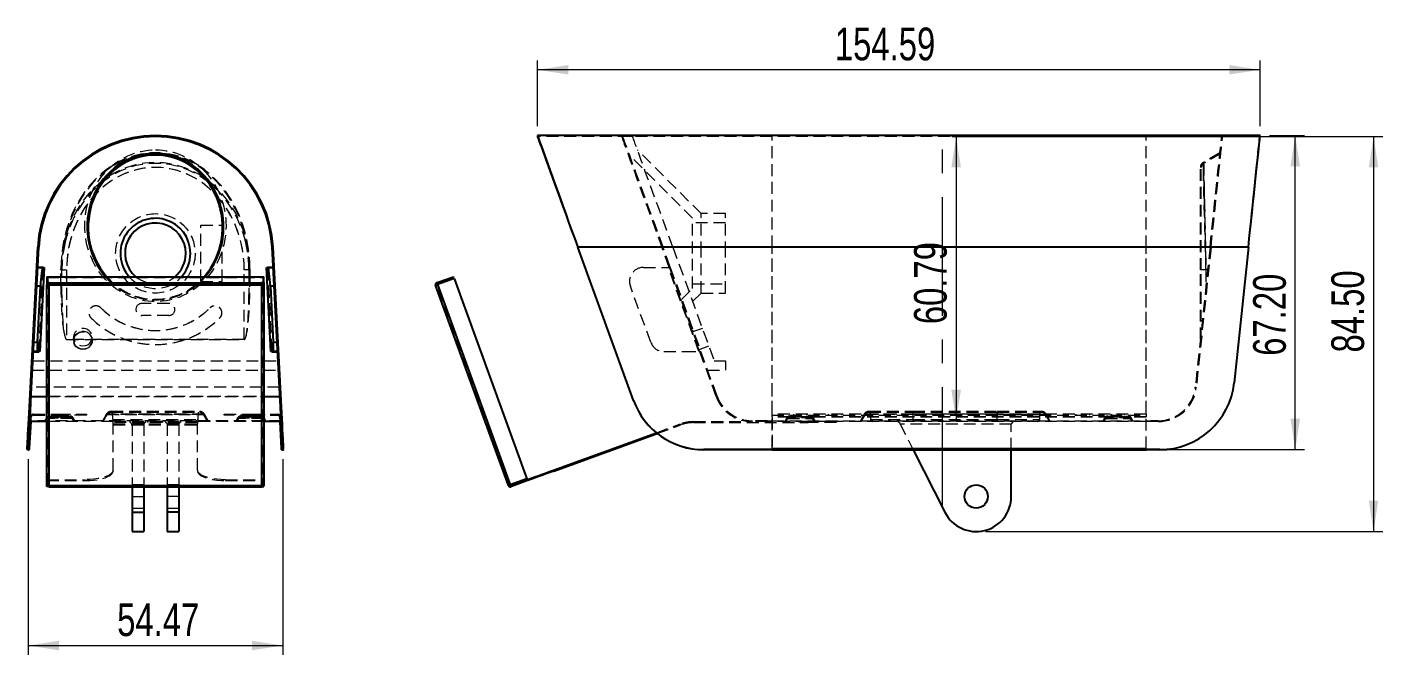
# Model space of a CAD drawing. Header units: millimetres. Extents: x 166 to 456, y 71 to 374.
# Drawn here: x 166.1 to 456.2, y 71.2 to 205.5 of the extents above; entities that cross this region are included whole.
import ezdxf

# ---------------------------------------------------------------- set-up
doc = ezdxf.new("R2010")
doc.units = ezdxf.units.MM
doc.header["$LTSCALE"] = 2
doc.linetypes.add('CENTERX2', pattern=[20.32, 12.7, -2.54, 2.54, -2.54])
doc.linetypes.add('HIDDEN', pattern=[1.905, 1.27, -0.635])
doc.styles.add('SLDTEXTSTYLE0', font='TXT', dxfattribs={"width": 0.75})
doc.dimstyles.new('SLDDIMSTYLE0', dxfattribs={"dimtxt": 7, "dimasz": 6.604, "dimexe": 0, "dimexo": 0.0625, "dimgap": 1.75, "dimtad": 1, "dimrnd": 1e-09, "dimzin": 12, "dimdsep": 46, "dimtxsty": 'SLDTEXTSTYLE0', "dimsah": 1, "dimcen": 0.09, "dimadec": 0, "dimazin": 3, "dimtfac": 1, "dimtofl": 0, "dimtmove": 0, "dimatfit": 3, "dimfxl": 1, "dimfrac": 2, "dimtolj": 1, "dimtzin": 12, "dimarcsym": 0})
doc.dimstyles.new('SLDDIMSTYLE1', dxfattribs={"dimtxt": 7, "dimasz": 6.604, "dimexe": 0, "dimexo": 0.0625, "dimgap": 1.75, "dimtad": 1, "dimrnd": 1e-09, "dimzin": 4, "dimdsep": 46, "dimtxsty": 'SLDTEXTSTYLE0', "dimsah": 1, "dimcen": 0.09, "dimadec": 0, "dimazin": 1, "dimtfac": 1, "dimtofl": 0, "dimtmove": 0, "dimatfit": 3, "dimfxl": 1, "dimfrac": 2, "dimtolj": 1, "dimtzin": 12, "dimarcsym": 0})

# ---------------------------------------------------------------- blocks, each defined once
blk = doc.blocks.new('_D')
at = {"color": 7, "linetype": 'Continuous', "lineweight": 18}
for p, q in [((166.34, 113.11), (166.34, 71.23)), ((220.81, 113.11), (220.81, 71.23)), ((166.34, 73.23), (220.81, 73.23))]:
    blk.add_line(p, q, dxfattribs=at)
for points in [[(166.34, 73.23), (172.94, 72.21), (172.94, 74.24)], [(220.81, 73.23), (214.21, 74.24), (214.21, 72.21)]]:
    blk.add_solid(points, dxfattribs=at)
at = {"color": 7, "linetype": 'Continuous', "lineweight": 18, "insert": (185.39, 82.25), "char_height": 7, "attachment_point": 1, "style": 'SLDTEXTSTYLE0'}
blk.add_mtext('54.47', dxfattribs=at)
blk = doc.blocks.new('_D_1')
at = {"color": 7, "linetype": 'Continuous', "lineweight": 18}
for p, q in [((363.95, 182.11), (456.19, 182.11)), ((454.19, 182.11), (454.19, 97.61)), ((371.18, 97.61), (456.19, 97.61))]:
    blk.add_line(p, q, dxfattribs=at)
for points in [[(454.19, 182.11), (453.17, 175.51), (455.2, 175.51)], [(454.19, 97.61), (455.2, 104.22), (453.17, 104.22)]]:
    blk.add_solid(points, dxfattribs=at)
at = {"color": 7, "linetype": 'Continuous', "lineweight": 18, "insert": (445.16, 135.91), "char_height": 7, "attachment_point": 1, "rotation": 90, "style": 'SLDTEXTSTYLE0'}
blk.add_mtext('84.50', dxfattribs=at)
blk = doc.blocks.new('_D_2')
at = {"color": 7, "linetype": 'Continuous', "lineweight": 18}
for p, q in [((275.31, 184.32), (275.31, 198.38)), ((429.9, 184.32), (429.9, 198.38)), ((429.9, 196.38), (275.31, 196.38))]:
    blk.add_line(p, q, dxfattribs=at)
for points in [[(275.31, 196.38), (281.92, 195.37), (281.92, 197.4)], [(429.9, 196.38), (423.3, 197.4), (423.3, 195.37)]]:
    blk.add_solid(points, dxfattribs=at)
at = {"color": 7, "linetype": 'Continuous', "lineweight": 18, "insert": (338.94, 205.41), "char_height": 7, "attachment_point": 1, "style": 'SLDTEXTSTYLE0'}
blk.add_mtext('154.59', dxfattribs=at)
blk = doc.blocks.new('_D_3')
at = {"color": 7, "linetype": 'Continuous', "lineweight": 18}
for p, q in [((431.9, 182.32), (439.44, 182.32)), ((437.44, 115.13), (437.44, 182.32)), ((410.46, 115.13), (439.44, 115.13))]:
    blk.add_line(p, q, dxfattribs=at)
for points in [[(437.44, 182.32), (436.42, 175.72), (438.45, 175.72)], [(437.44, 115.13), (438.45, 121.73), (436.42, 121.73)]]:
    blk.add_solid(points, dxfattribs=at)
at = {"color": 7, "linetype": 'Continuous', "lineweight": 18, "insert": (428.42, 135.2), "char_height": 7, "attachment_point": 1, "rotation": 90, "style": 'SLDTEXTSTYLE0'}
blk.add_mtext('67.20', dxfattribs=at)
blk = doc.blocks.new('_D_4')
at = {"color": 7, "linetype": 'Continuous', "lineweight": 18}
blk.add_line((364.89, 182.11), (364.89, 121.32), dxfattribs=at)
for points in [[(364.89, 182.11), (363.87, 175.51), (365.91, 175.51)], [(364.89, 121.32), (365.91, 127.93), (363.87, 127.93)]]:
    blk.add_solid(points, dxfattribs=at)
at = {"color": 7, "linetype": 'Continuous', "lineweight": 18, "insert": (355.87, 141.97), "char_height": 7, "attachment_point": 1, "rotation": 90, "style": 'SLDTEXTSTYLE0'}
blk.add_mtext('60.79', dxfattribs=at)

msp = doc.modelspace()

# ---------------------------------------------------------------- linework, layer by layer
at = {"color": 7, "linetype": 'Continuous', "lineweight": 25}
for p, q in [((429.904, 182.324), (275.311, 182.324)), ((275.311, 182.324), (275.311, 182.114)), ((429.904, 182.114), (429.904, 182.324)), ((166.681, 125.653), (168.399, 158.434)), ((166.891, 125.642), (168.609, 158.423)), ((168.609, 158.423), (168.399, 158.434)), ((218.54, 158.423), (218.75, 158.434)), ((220.258, 125.642), (218.54, 158.423)), ((220.468, 125.653), (218.75, 158.434)), ((295.865, 125.653), (283.934, 158.434)), ((427.414, 158.434), (283.934, 158.434)), ((283.934, 158.423), (283.934, 158.434)), ((295.865, 125.642), (283.934, 158.423)), ((427.414, 158.434), (424.368, 129.453)), ((427.414, 158.423), (424.368, 129.442)), ((427.414, 158.423), (427.414, 158.434)), ((168.383, 154.114), (169.453, 154.114)), ((169.785, 154.114), (168.843, 136.139)), ((169.453, 154.114), (169.785, 154.114)), ((218.306, 136.139), (217.364, 154.114)), ((217.364, 154.114), (217.696, 154.114)), ((217.696, 154.114), (218.766, 154.114)), ((170.364, 152.123), (170.364, 150.856)), ((170.364, 152.123), (216.784, 152.123)), ((170.774, 150.856), (170.364, 150.856)), ((170.364, 150.856), (170.364, 150.659)), ((170.774, 150.856), (170.774, 150.824)), ((216.784, 150.856), (216.374, 150.856)), ((216.374, 150.824), (216.374, 150.856)), ((216.784, 150.856), (216.784, 152.123)), ((216.784, 150.856), (216.784, 150.659)), ((253.759, 150.824), (253.848, 150.856)), ((253.848, 150.856), (257.33, 152.123)), ((253.848, 150.856), (253.92, 150.659)), ((257.47, 151.738), (253.899, 150.438)), ((253.92, 150.659), (257.402, 151.926)), ((257.33, 152.123), (257.402, 151.926)), ((257.47, 151.738), (273.066, 108.888)), ((168.973, 150.088), (168.172, 150.088)), ((168.344, 138.088), (168.973, 150.088)), ((170.774, 150.659), (170.364, 150.659)), ((170.364, 150.659), (170.364, 150.438)), ((170.574, 150.438), (170.364, 150.438)), ((170.364, 107.588), (170.364, 150.438)), ((170.574, 150.659), (170.574, 150.438)), ((170.774, 150.824), (216.374, 150.824)), ((170.774, 150.824), (170.774, 150.298)), ((216.374, 150.298), (170.774, 150.298)), ((170.774, 150.298), (170.774, 107.448)), ((216.374, 150.298), (216.374, 150.824)), ((216.784, 150.659), (216.374, 150.659)), ((216.374, 107.448), (216.374, 150.298)), ((216.574, 150.659), (216.574, 150.438)), ((216.574, 150.438), (216.784, 150.438)), ((216.784, 150.659), (216.784, 150.438)), ((216.784, 150.438), (216.784, 107.588)), ((218.176, 150.088), (218.805, 138.088)), ((218.977, 150.088), (218.176, 150.088)), ((269.11, 107.448), (253.514, 150.298)), ((253.831, 150.626), (253.759, 150.824)), ((253.831, 150.626), (253.92, 150.659)), ((253.899, 150.438), (269.495, 107.588)), ((167.543, 138.088), (168.344, 138.088)), ((218.805, 138.088), (219.606, 138.088)), ((167.44, 136.114), (167.44, 136.042)), ((168.372, 136.114), (167.44, 136.114)), ((167.44, 136.042), (168.641, 136.042)), ((168.641, 136.114), (168.372, 136.114)), ((168.641, 136.042), (168.646, 136.139)), ((168.643, 136.139), (168.641, 136.114)), ((168.641, 136.042), (168.641, 136.114)), ((168.843, 136.139), (168.643, 136.139)), ((218.506, 136.139), (218.306, 136.139)), ((218.503, 136.139), (218.508, 136.042)), ((218.508, 136.114), (218.506, 136.139)), ((218.508, 136.042), (218.508, 136.114)), ((218.777, 136.114), (218.508, 136.114)), ((218.508, 136.042), (219.709, 136.042)), ((219.709, 136.114), (218.777, 136.114)), ((219.709, 136.042), (219.709, 136.114)), ((424.368, 129.442), (424.368, 129.453)), ((166.891, 125.642), (166.681, 125.653)), ((220.258, 125.642), (220.468, 125.653)), ((295.865, 125.642), (295.865, 125.653)), ((166.452, 115.369), (166.754, 121.114)), ((166.653, 121.324), (166.653, 121.114)), ((170.364, 121.114), (166.653, 121.114)), ((166.662, 115.358), (166.964, 121.114)), ((220.495, 121.114), (216.784, 121.114)), ((220.185, 121.114), (220.487, 115.358)), ((220.395, 121.114), (220.696, 115.369)), ((220.495, 121.324), (220.495, 121.114)), ((278.773, 110.752), (300.746, 118.75)), ((278.844, 110.555), (300.936, 118.596)), ((166.339, 115.114), (166.129, 115.125)), ((166.452, 115.369), (166.662, 115.358)), ((220.696, 115.369), (220.487, 115.358)), ((220.81, 115.114), (221.02, 115.125)), ((325.513, 115.125), (310.9, 115.125)), ((310.9, 115.114), (310.9, 115.125)), ((325.513, 115.114), (310.9, 115.114)), ((325.513, 115.125), (325.513, 115.385)), ((325.513, 115.385), (405.513, 115.385)), ((325.513, 115.114), (325.513, 115.125)), ((325.513, 115.111), (325.513, 115.114)), ((325.513, 115.111), (405.513, 115.111)), ((355.718, 115.111), (362.489, 101.728)), ((376.681, 105.114), (376.681, 115.111)), ((405.513, 115.385), (405.513, 115.125)), ((408.455, 115.125), (405.513, 115.125)), ((405.513, 115.114), (405.513, 115.125)), ((408.455, 115.114), (405.513, 115.114)), ((405.513, 115.114), (405.513, 115.111)), ((408.455, 115.114), (408.455, 115.125)), ((278.773, 110.752), (278.844, 110.555)), ((170.364, 107.433), (170.364, 107.588)), ((170.774, 107.433), (170.364, 107.433)), ((170.364, 107.236), (170.364, 107.433)), ((170.774, 107.448), (216.374, 107.448)), ((170.774, 107.448), (170.774, 107.178)), ((216.374, 107.178), (216.374, 107.448)), ((216.374, 107.433), (216.784, 107.433)), ((216.784, 107.588), (216.784, 107.433)), ((216.784, 107.236), (216.784, 107.433)), ((273.066, 108.888), (269.495, 107.588)), ((269.653, 107.433), (269.564, 107.4)), ((269.564, 107.4), (269.635, 107.203)), ((273.134, 108.7), (269.653, 107.433)), ((269.725, 107.236), (269.653, 107.433)), ((273.206, 108.503), (269.725, 107.236)), ((273.206, 108.503), (273.134, 108.7)), ((170.774, 107.236), (170.364, 107.236)), ((170.774, 107.178), (216.374, 107.178)), ((188.574, 107.178), (188.574, 101.728)), ((191.074, 107.178), (191.074, 101.728)), ((196.074, 107.178), (196.074, 101.728)), ((198.574, 107.178), (198.574, 101.728)), ((216.374, 107.236), (216.784, 107.236)), ((269.725, 107.236), (269.635, 107.203)), ((188.574, 101.728), (191.074, 101.728)), ((188.574, 101.728), (188.574, 97.614)), ((191.074, 101.728), (191.074, 97.614)), ((198.574, 101.728), (196.074, 101.728)), ((196.074, 101.728), (196.074, 97.614)), ((198.574, 101.728), (198.574, 97.614)), ((188.574, 97.614), (191.074, 97.614)), ((196.074, 97.614), (198.574, 97.614))]:
    msp.add_line(p, q, dxfattribs=at)
at = {"color": 7, "linetype": 'HIDDEN', "lineweight": 18}
for p, q in [((325.513, 182.114), (275.311, 182.114)), ((293.508, 182.186), (293.311, 182.114)), ((295.663, 182.114), (293.534, 182.114)), ((325.513, 158.423), (325.513, 182.114)), ((405.513, 182.114), (325.513, 182.114)), ((405.513, 158.423), (405.513, 182.114)), ((429.904, 182.114), (405.513, 182.114)), ((421.904, 182.114), (421.695, 182.136)), ((294.823, 178.573), (294.626, 178.502)), ((308.513, 164.614), (294.977, 178.15)), ((310.342, 165.614), (296.705, 179.251)), ((421.325, 178.618), (417.737, 176.546)), ((421.523, 178.49), (417.842, 176.365)), ((417.132, 153.559), (417.132, 175.499)), ((417.342, 153.559), (417.342, 175.499)), ((310.342, 157.114), (310.342, 165.614)), ((315.513, 165.614), (310.342, 165.614)), ((315.513, 157.114), (315.513, 165.614)), ((178.97, 162.893), (178.97, 162.821)), ((203.324, 163.114), (207.824, 163.114)), ((203.324, 151.114), (203.324, 163.114)), ((207.824, 151.114), (207.824, 163.114)), ((208.179, 162.821), (208.179, 162.893)), ((308.513, 157.114), (308.513, 164.614)), ((315.513, 163.614), (308.513, 163.614)), ((417.342, 163.114), (417.132, 163.114)), ((168.609, 158.445), (167.039, 128.488)), ((168.383, 154.186), (168.609, 158.494)), ((168.609, 158.423), (168.399, 158.434)), ((168.609, 158.494), (168.609, 158.423)), ((168.609, 158.445), (168.609, 158.423)), ((218.54, 158.494), (218.54, 158.423)), ((218.766, 154.186), (218.54, 158.494)), ((218.54, 158.445), (220.11, 128.488)), ((218.54, 158.445), (218.54, 158.423)), ((218.54, 158.423), (218.75, 158.434)), ((427.414, 158.434), (283.934, 158.434)), ((283.934, 158.423), (283.934, 158.434)), ((325.513, 158.423), (283.934, 158.423)), ((302.131, 158.494), (301.934, 158.423)), ((303.502, 154.114), (301.934, 158.423)), ((303.7, 154.186), (302.131, 158.494)), ((302.158, 158.423), (304.286, 158.423)), ((304.286, 158.423), (313.133, 134.114)), ((308.513, 149.614), (308.513, 157.114)), ((310.342, 148.614), (310.342, 157.114)), ((315.513, 148.614), (315.513, 157.114)), ((405.513, 158.423), (325.513, 158.423)), ((325.513, 115.385), (325.513, 158.423)), ((325.513, 122.698), (325.513, 158.423)), ((427.414, 158.423), (405.513, 158.423)), ((405.513, 115.385), (405.513, 158.423)), ((405.513, 122.698), (405.513, 158.423)), ((419.205, 158.445), (416.056, 128.488)), ((419.414, 158.423), (416.265, 128.466)), ((419.205, 158.445), (419.414, 158.423)), ((427.414, 158.423), (427.414, 158.434)), ((168.383, 154.114), (168.383, 154.186)), ((169.585, 154.186), (168.383, 154.186)), ((168.643, 136.139), (169.585, 154.114)), ((168.646, 136.139), (169.585, 154.042)), ((169.585, 154.114), (169.585, 154.186)), ((169.585, 154.042), (169.585, 154.114)), ((173.364, 153.559), (173.364, 153.774)), ((173.574, 153.559), (173.574, 153.904)), ((213.574, 153.904), (213.574, 153.559)), ((213.784, 153.774), (213.784, 153.559)), ((217.564, 154.114), (217.564, 154.186)), ((218.766, 154.186), (217.564, 154.186)), ((217.564, 154.114), (217.564, 154.042)), ((218.506, 136.139), (217.564, 154.114)), ((217.564, 154.042), (218.503, 136.139)), ((218.766, 154.114), (218.766, 154.186)), ((298.01, 154.114), (303.726, 154.114)), ((309.844, 136.139), (303.302, 154.114)), ((309.968, 136.139), (303.426, 154.114)), ((303.502, 154.114), (303.7, 154.186)), ((303.502, 154.114), (303.528, 154.042)), ((303.528, 154.042), (303.726, 154.114)), ((303.528, 154.042), (310.054, 136.114)), ((303.7, 154.186), (303.726, 154.114)), ((303.726, 154.114), (310.251, 136.186)), ((418.939, 153.904), (418.342, 153.559)), ((418.714, 153.774), (418.342, 153.559)), ((170.364, 151.926), (216.784, 151.926)), ((170.574, 151.738), (170.364, 151.738)), ((170.574, 151.738), (170.574, 150.659)), ((173.364, 150.232), (173.364, 153.559)), ((173.364, 153.559), (174.574, 153.559)), ((173.574, 153.559), (174.574, 153.559)), ((173.574, 148.223), (173.574, 153.559)), ((174.574, 153.559), (174.574, 138.72)), ((174.574, 153.559), (174.574, 138.709)), ((203.324, 151.114), (207.824, 151.114)), ((212.574, 138.72), (212.574, 153.559)), ((213.784, 153.559), (212.574, 153.559)), ((213.574, 153.559), (212.574, 153.559)), ((212.574, 138.709), (212.574, 153.559)), ((213.574, 153.559), (213.574, 148.223)), ((213.784, 153.559), (213.784, 150.232)), ((216.574, 151.738), (216.574, 150.659)), ((216.574, 151.738), (216.784, 151.738)), ((417.132, 138.72), (417.132, 153.559)), ((418.342, 153.559), (417.132, 153.559)), ((418.342, 153.559), (417.132, 153.559)), ((417.342, 151.114), (417.132, 151.114)), ((418.342, 153.559), (417.342, 153.559)), ((418.342, 153.559), (417.342, 153.559)), ((417.342, 138.709), (417.342, 153.559)), ((418.342, 153.559), (418.342, 150.232)), ((418.342, 153.559), (418.342, 148.223)), ((170.574, 107.588), (170.574, 150.438)), ((170.774, 150.626), (216.374, 150.626)), ((216.374, 150.37), (170.774, 150.37)), ((170.774, 150.298), (170.774, 107.52)), ((216.374, 107.52), (216.374, 150.298)), ((216.574, 150.438), (216.574, 107.588)), ((269.307, 107.52), (253.711, 150.37)), ((253.831, 150.626), (253.759, 150.824)), ((253.899, 150.438), (269.495, 107.588)), ((299.559, 138.088), (295.191, 150.088)), ((306.204, 147.305), (308.513, 149.614)), ((308.513, 150.614), (315.513, 150.614)), ((308.519, 146.792), (310.342, 148.614)), ((310.342, 148.614), (315.513, 148.614)), ((196.464, 146.394), (190.684, 146.394)), ((306.04, 147.141), (306.237, 147.213)), ((306.72, 145.886), (306.354, 145.886)), ((306.72, 145.886), (306.497, 145.886)), ((306.58, 145.447), (306.88, 145.447)), ((306.657, 145.447), (306.88, 145.447)), ((417.342, 146.394), (417.132, 146.394)), ((196.464, 143.834), (190.684, 143.834)), ((307.352, 143.326), (307.276, 143.536)), ((307.352, 143.326), (307.652, 143.326)), ((307.429, 143.326), (307.652, 143.326)), ((417.342, 143.834), (417.132, 143.834)), ((308.323, 140.614), (308.623, 140.614)), ((308.416, 140.614), (308.639, 140.614)), ((308.723, 140.383), (308.526, 140.311)), ((310.603, 141.067), (308.723, 140.383)), ((174.574, 138.72), (212.574, 138.72)), ((212.574, 138.709), (174.574, 138.709)), ((176.074, 139.188), (176.074, 138.504)), ((176.074, 138.504), (176.074, 138.432)), ((180.074, 138.504), (180.074, 139.188)), ((180.074, 138.432), (180.074, 138.504)), ((309.412, 137.614), (309.712, 137.614)), ((309.508, 137.614), (309.731, 137.614)), ((309.894, 136.552), (310.091, 136.624)), ((310.091, 136.624), (311.971, 137.308)), ((166.937, 126.588), (167.44, 136.186)), ((167.335, 134.114), (219.814, 134.114)), ((167.44, 136.114), (167.44, 136.186)), ((219.709, 136.114), (219.709, 136.186)), ((220.212, 126.588), (219.709, 136.186)), ((302.378, 136.114), (310.277, 136.114)), ((306.665, 136.114), (306.656, 136.139)), ((306.656, 136.139), (309.968, 136.139)), ((310.054, 136.114), (310.251, 136.186)), ((313.547, 126.516), (310.054, 136.114)), ((310.08, 136.042), (310.277, 136.114)), ((313.744, 126.588), (310.251, 136.186)), ((313.133, 134.114), (315.513, 134.114)), ((315.513, 134.114), (315.513, 132.114)), ((167.23, 132.114), (219.919, 132.114)), ((311.733, 132.114), (315.513, 132.114)), ((167.09, 129.442), (166.88, 129.453)), ((167.039, 128.488), (167.039, 128.466)), ((220.11, 128.488), (167.039, 128.488)), ((220.11, 128.466), (167.039, 128.466)), ((220.059, 129.442), (220.269, 129.453)), ((220.11, 128.488), (220.11, 128.466)), ((416.056, 128.488), (416.265, 128.466)), ((424.368, 129.442), (424.368, 129.453)), ((166.937, 126.588), (166.937, 126.516)), ((166.937, 126.588), (220.212, 126.588)), ((170.364, 126.516), (216.784, 126.516)), ((220.212, 126.588), (220.212, 126.516)), ((295.865, 125.642), (295.865, 125.653)), ((313.744, 126.588), (313.547, 126.516)), ((166.754, 121.114), (166.806, 122.12)), ((167.016, 122.109), (166.806, 122.12)), ((166.964, 121.114), (167.016, 122.109)), ((167.415, 122.488), (167.415, 122.698)), ((167.415, 122.698), (172.837, 122.698)), ((167.415, 122.488), (172.837, 122.488)), ((170.271, 121.919), (169.927, 121.324)), ((170.151, 122.698), (170.151, 122.488)), ((170.271, 121.919), (175.981, 121.919)), ((170.271, 121.919), (175.981, 121.919)), ((170.972, 122.324), (173.126, 122.324)), ((170.972, 122.114), (173.126, 122.114)), ((171.626, 122.324), (171.626, 122.114)), ((171.726, 122.698), (171.726, 122.488)), ((172.837, 122.698), (178.837, 122.698)), ((172.837, 122.488), (172.837, 122.698)), ((178.837, 122.488), (172.837, 122.488)), ((173.046, 122.488), (173.046, 122.698)), ((173.126, 122.324), (175.28, 122.324)), ((173.126, 122.114), (175.28, 122.114)), ((174.526, 122.488), (174.526, 122.698)), ((174.626, 122.114), (174.626, 122.324)), ((176.325, 121.324), (175.981, 121.919)), ((178.837, 122.698), (178.837, 122.488)), ((182.299, 121.324), (183.104, 122.719)), ((182.42, 121.114), (183.286, 122.614)), ((204.045, 122.719), (183.104, 122.719)), ((183.104, 122.719), (204.045, 122.719)), ((203.863, 122.614), (183.286, 122.614)), ((183.286, 122.614), (203.863, 122.614)), ((184.152, 123.324), (202.997, 123.324)), ((184.152, 123.114), (202.997, 123.114)), ((184.454, 121.588), (184.374, 123.114)), ((202.694, 121.588), (202.774, 123.114)), ((204.729, 121.114), (203.863, 122.614)), ((204.85, 121.324), (204.045, 122.719)), ((208.312, 122.488), (208.312, 122.698)), ((208.312, 122.698), (214.312, 122.698)), ((214.312, 122.488), (208.312, 122.488)), ((211.168, 121.919), (210.824, 121.324)), ((211.168, 121.919), (216.878, 121.919)), ((211.168, 121.919), (216.878, 121.919)), ((211.869, 122.324), (214.023, 122.324)), ((211.869, 122.114), (214.023, 122.114)), ((212.523, 122.324), (212.523, 122.114)), ((212.623, 122.698), (212.623, 122.488)), ((214.023, 122.324), (216.176, 122.324)), ((214.023, 122.114), (216.176, 122.114)), ((214.103, 122.698), (214.103, 122.488)), ((214.312, 122.698), (214.312, 122.488)), ((214.312, 122.698), (219.733, 122.698)), ((214.312, 122.488), (219.733, 122.488)), ((215.423, 122.488), (215.423, 122.698)), ((215.523, 122.114), (215.523, 122.324)), ((217.221, 121.324), (216.878, 121.919)), ((216.998, 122.488), (216.998, 122.698)), ((219.733, 122.488), (219.733, 122.698)), ((220.133, 122.109), (220.343, 122.12)), ((220.133, 122.109), (220.185, 121.114)), ((220.343, 122.12), (220.395, 121.114)), ((325.513, 122.12), (325.513, 122.698)), ((405.513, 122.698), (325.513, 122.698)), ((325.513, 122.488), (405.513, 122.488)), ((325.513, 122.12), (325.513, 115.385)), ((405.513, 122.12), (325.513, 122.12)), ((405.513, 122.109), (325.513, 122.109)), ((328.658, 121.919), (328.315, 121.324)), ((334.368, 121.919), (328.658, 121.919)), ((334.368, 121.919), (328.658, 121.919)), ((329.36, 122.324), (333.667, 122.324)), ((329.36, 122.114), (333.667, 122.114)), ((330.013, 122.324), (330.013, 122.114)), ((330.113, 122.698), (330.113, 122.488)), ((331.513, 122.488), (331.513, 122.698)), ((332.913, 122.488), (332.913, 122.698)), ((333.013, 122.114), (333.013, 122.324)), ((334.712, 121.324), (334.368, 121.919)), ((337.51, 122.698), (337.51, 122.488)), ((340.508, 122.488), (340.508, 122.698)), ((345.21, 122.719), (344.405, 121.324)), ((345.392, 122.614), (344.526, 121.114)), ((355.681, 122.719), (345.228, 122.719)), ((355.681, 122.614), (345.41, 122.614)), ((346.258, 123.324), (355.681, 123.324)), ((346.258, 123.114), (355.681, 123.114)), ((346.481, 123.114), (346.561, 121.588)), ((355.681, 123.324), (373.681, 123.324)), ((355.681, 122.719), (355.681, 123.324)), ((355.681, 122.719), (355.681, 123.324)), ((355.681, 123.114), (373.681, 123.114)), ((355.681, 122.614), (355.681, 123.114)), ((355.681, 122.614), (355.681, 123.114)), ((355.681, 121.588), (355.681, 123.114)), ((355.681, 121.324), (355.681, 122.719)), ((373.681, 122.719), (355.681, 122.719)), ((355.681, 121.114), (355.681, 122.614)), ((373.681, 122.614), (355.681, 122.614)), ((373.681, 123.324), (383.104, 123.324)), ((373.681, 123.324), (373.681, 122.719)), ((373.681, 123.324), (373.681, 122.719)), ((373.681, 123.114), (373.681, 122.614)), ((373.681, 123.114), (383.104, 123.114)), ((373.681, 123.114), (373.681, 122.614)), ((373.681, 121.588), (373.681, 123.114)), ((373.681, 121.324), (373.681, 122.719)), ((373.681, 122.719), (384.134, 122.719)), ((373.681, 122.614), (383.952, 122.614)), ((373.681, 121.114), (373.681, 122.614)), ((382.801, 121.588), (382.881, 123.114)), ((384.836, 121.114), (383.97, 122.614)), ((384.957, 121.324), (384.152, 122.719)), ((390.519, 122.698), (390.519, 122.488)), ((393.517, 122.488), (393.517, 122.698)), ((396.658, 121.919), (396.315, 121.324)), ((402.368, 121.919), (396.658, 121.919)), ((402.368, 121.919), (396.658, 121.919)), ((397.36, 122.324), (401.667, 122.324)), ((397.36, 122.114), (401.667, 122.114)), ((398.013, 122.324), (398.013, 122.114)), ((398.113, 122.698), (398.113, 122.488)), ((399.513, 122.488), (399.513, 122.698)), ((400.913, 122.488), (400.913, 122.698)), ((401.013, 122.114), (401.013, 122.324)), ((402.712, 121.324), (402.368, 121.919)), ((405.513, 122.698), (405.513, 122.12)), ((405.513, 115.385), (405.513, 122.12)), ((220.495, 121.324), (166.653, 121.324)), ((167.653, 121.114), (167.653, 121.324)), ((170.453, 121.814), (170.049, 121.114)), ((184.574, 121.114), (170.364, 121.114)), ((175.795, 121.814), (170.457, 121.814)), ((175.795, 121.814), (170.457, 121.814)), ((176.203, 121.114), (175.799, 121.814)), ((184.454, 121.588), (202.694, 121.588)), ((184.454, 121.588), (184.954, 121.114)), ((202.574, 121.114), (184.574, 121.114)), ((184.574, 120.619), (184.574, 121.114)), ((202.574, 120.904), (184.574, 120.904)), ((184.574, 110.752), (184.574, 120.619)), ((184.574, 120.619), (202.574, 120.619)), ((184.574, 120.422), (202.574, 120.422)), ((188.349, 120.84), (188.074, 121.114)), ((191.3, 120.84), (188.349, 120.84)), ((188.349, 120.84), (188.574, 120.614)), ((188.574, 120.614), (188.574, 107.178)), ((188.574, 120.614), (191.074, 120.614)), ((190.574, 120.904), (190.574, 121.114)), ((191.074, 120.614), (191.3, 120.84)), ((191.074, 120.614), (191.074, 107.178)), ((191.574, 121.114), (191.3, 120.84)), ((191.974, 120.904), (191.974, 121.114)), ((192.174, 121.324), (192.174, 121.114)), ((194.974, 121.114), (194.974, 121.324)), ((195.174, 120.904), (195.174, 121.114)), ((195.574, 121.114), (195.849, 120.84)), ((198.8, 120.84), (195.849, 120.84)), ((195.849, 120.84), (196.074, 120.614)), ((196.074, 120.614), (196.074, 107.178)), ((196.074, 120.614), (198.574, 120.614)), ((196.574, 121.114), (196.574, 120.904)), ((198.574, 120.614), (198.8, 120.84)), ((198.574, 120.614), (198.574, 107.178)), ((199.074, 121.114), (198.8, 120.84)), ((202.694, 121.588), (202.195, 121.114)), ((216.784, 121.114), (202.574, 121.114)), ((202.574, 121.114), (202.574, 120.619)), ((202.574, 110.752), (202.574, 120.619)), ((211.35, 121.814), (210.946, 121.114)), ((216.692, 121.814), (211.354, 121.814)), ((216.692, 121.814), (211.354, 121.814)), ((217.1, 121.114), (216.696, 121.814)), ((219.495, 121.114), (219.495, 121.324)), ((300.746, 118.75), (305.882, 120.619)), ((300.936, 118.596), (305.953, 120.422)), ((305.882, 120.619), (305.953, 120.422)), ((308.69, 121.114), (308.69, 120.904)), ((308.69, 121.114), (321.262, 121.114)), ((308.69, 120.904), (333.242, 120.904)), ((314.966, 121.114), (314.966, 120.904)), ((316.566, 120.904), (316.566, 121.114)), ((321.262, 121.324), (321.262, 121.114)), ((324.513, 121.324), (321.262, 121.324)), ((324.513, 121.114), (321.262, 121.114)), ((324.513, 121.324), (325.513, 121.324)), ((324.513, 121.324), (324.513, 121.114)), ((325.513, 121.114), (324.513, 121.114)), ((325.513, 121.324), (405.513, 121.324)), ((405.513, 121.114), (325.513, 121.114)), ((326.566, 121.324), (326.566, 121.114)), ((328.84, 121.814), (328.436, 121.114)), ((328.84, 121.814), (334.168, 121.814)), ((328.84, 121.814), (334.168, 121.814)), ((329.366, 121.114), (329.366, 121.324)), ((331.366, 120.904), (331.366, 121.114)), ((332.966, 120.904), (332.966, 121.114)), ((333.242, 120.904), (333.242, 121.114)), ((339.242, 120.904), (333.242, 120.904)), ((334.591, 121.114), (334.186, 121.814)), ((339.242, 121.114), (339.242, 120.904)), ((346.561, 121.588), (355.681, 121.588)), ((346.561, 121.588), (347.06, 121.114)), ((352.374, 121.114), (352.82, 120.84)), ((352.934, 120.614), (352.82, 120.84)), ((376.681, 120.614), (352.934, 120.614)), ((352.934, 120.614), (355.718, 115.111)), ((355.681, 121.588), (373.681, 121.588)), ((355.681, 121.588), (355.681, 121.114)), ((373.681, 121.588), (382.801, 121.588)), ((373.681, 121.114), (373.681, 121.588)), ((376.681, 120.614), (377.181, 121.114)), ((376.681, 115.111), (376.681, 120.614)), ((382.302, 121.114), (382.801, 121.588)), ((396.84, 121.814), (396.436, 121.114)), ((396.84, 121.814), (402.168, 121.814)), ((396.84, 121.814), (402.168, 121.814)), ((402.591, 121.114), (402.186, 121.814)), ((405.513, 121.324), (406.513, 121.324)), ((406.513, 121.114), (405.513, 121.114)), ((406.513, 121.114), (406.513, 121.324)), ((408.1, 121.324), (406.513, 121.324)), ((408.1, 121.114), (406.513, 121.114)), ((408.1, 121.324), (408.1, 121.114)), ((166.452, 115.369), (166.662, 115.358)), ((220.696, 115.369), (220.487, 115.358)), ((310.9, 115.114), (310.9, 115.125)), ((405.513, 115.385), (325.513, 115.385)), ((325.513, 115.374), (405.513, 115.374)), ((325.513, 115.369), (405.513, 115.369)), ((325.513, 115.358), (405.513, 115.358)), ((325.513, 115.321), (405.513, 115.321)), ((408.455, 115.114), (408.455, 115.125)), ((184.574, 110.555), (184.574, 110.752)), ((202.574, 110.752), (202.574, 110.555)), ((278.844, 110.555), (278.773, 110.752)), ((170.364, 108.888), (170.574, 108.888)), ((170.364, 108.7), (178.574, 108.7)), ((170.364, 108.503), (178.574, 108.503)), ((170.574, 107.588), (170.364, 107.588)), ((170.774, 107.52), (170.774, 107.448)), ((170.774, 107.52), (216.374, 107.52)), ((216.374, 107.4), (170.774, 107.4)), ((170.774, 107.388), (216.374, 107.388)), ((178.574, 108.7), (178.574, 108.503)), ((191.074, 107.614), (188.574, 107.614)), ((198.574, 107.614), (196.074, 107.614)), ((208.574, 108.7), (216.784, 108.7)), ((208.574, 108.503), (208.574, 108.7)), ((208.574, 108.503), (216.784, 108.503)), ((216.374, 107.52), (216.374, 107.448)), ((216.784, 108.888), (216.574, 108.888)), ((216.574, 107.588), (216.784, 107.588)), ((269.564, 107.4), (269.635, 107.203)), ((216.374, 107.203), (170.774, 107.203)), ((188.574, 105.114), (191.074, 105.114)), ((198.574, 105.114), (196.074, 105.114)), ((188.574, 102.614), (191.074, 102.614)), ((196.074, 102.614), (198.574, 102.614))]:
    msp.add_line(p, q, dxfattribs=at)
at = {"color": 7, "linetype": 'CENTERX2', "lineweight": 18}
msp.add_line((361.95, 103.125), (361.95, 182.114), dxfattribs=at)
at = {"color": 1, "linetype": 'Continuous', "lineweight": 25}
for p, q in [((166.937, 126.516), (170.364, 126.516)), ((216.784, 126.516), (220.212, 126.516))]:
    msp.add_line(p, q, dxfattribs=at)
at = {"color": 7, "linetype": 'Continuous', "lineweight": 25, "flags": 128}
for points in [[(275.311, 182.324), (275.335, 182.258), (275.406, 182.061), (275.524, 181.733), (275.689, 181.277), (275.899, 180.695), (276.154, 179.989), (276.452, 179.163), (276.791, 178.223), (277.171, 177.172), (277.588, 176.016), (278.041, 174.762), (278.527, 173.415), (279.044, 171.983), (279.588, 170.474), (280.158, 168.894), (280.751, 167.253), (281.362, 165.559), (281.99, 163.821), (282.63, 162.048), (283.279, 160.249), (283.934, 158.434)], [(275.311, 182.114), (275.335, 182.049), (275.406, 181.853), (275.524, 181.528), (275.689, 181.076), (275.899, 180.498), (276.154, 179.798), (276.452, 178.98), (276.791, 178.047), (277.171, 177.005), (277.588, 175.859), (278.041, 174.615), (278.527, 173.279), (279.044, 171.859), (279.588, 170.362), (280.158, 168.796), (280.751, 167.169), (281.362, 165.489), (281.99, 163.765), (282.63, 162.007), (283.279, 160.223), (283.934, 158.423)], [(427.414, 158.434), (427.608, 160.293), (427.799, 162.135), (427.989, 163.95), (428.174, 165.727), (428.354, 167.456), (428.528, 169.129), (428.696, 170.736), (428.856, 172.269), (429.007, 173.718), (429.148, 175.076), (429.28, 176.336), (429.4, 177.491), (429.509, 178.533), (429.605, 179.458), (429.689, 180.261), (429.759, 180.937), (429.816, 181.482), (429.859, 181.893), (429.888, 182.169), (429.902, 182.307), (429.904, 182.324)], [(427.414, 158.423), (427.612, 160.313), (427.809, 162.184), (428.003, 164.026), (428.192, 165.829), (428.376, 167.581), (428.554, 169.273), (428.725, 170.894), (428.887, 172.437), (429.039, 173.891), (429.182, 175.249), (429.314, 176.502), (429.434, 177.643), (429.541, 178.666), (429.636, 179.565), (429.717, 180.335), (429.784, 180.97), (429.836, 181.469), (429.874, 181.827), (429.896, 182.042), (429.904, 182.114)], [(170.774, 150.298), (170.694, 150.301), (170.618, 150.309), (170.547, 150.322), (170.485, 150.339), (170.434, 150.361), (170.396, 150.385), (170.372, 150.411), (170.364, 150.438)], [(170.774, 150.37), (170.735, 150.371), (170.698, 150.375), (170.663, 150.382), (170.633, 150.39), (170.608, 150.4), (170.59, 150.412), (170.578, 150.425), (170.574, 150.438)], [(216.784, 150.438), (216.777, 150.411), (216.753, 150.385), (216.715, 150.361), (216.664, 150.339), (216.602, 150.322), (216.531, 150.309), (216.454, 150.301), (216.374, 150.298)], [(216.574, 150.438), (216.571, 150.425), (216.559, 150.412), (216.541, 150.4), (216.516, 150.39), (216.486, 150.382), (216.451, 150.375), (216.413, 150.371), (216.374, 150.37)], [(253.899, 150.438), (253.824, 150.411), (253.752, 150.385), (253.685, 150.361), (253.627, 150.339), (253.579, 150.322), (253.543, 150.309), (253.521, 150.301), (253.514, 150.298)], [(166.129, 115.125), (166.133, 115.196), (166.144, 115.407), (166.162, 115.757), (166.188, 116.243), (166.22, 116.859), (166.259, 117.602), (166.304, 118.464), (166.355, 119.438), (166.412, 120.515), (166.473, 121.686), (166.539, 122.94), (166.608, 124.266), (166.681, 125.653)], [(166.339, 115.114), (166.343, 115.185), (166.354, 115.396), (166.372, 115.746), (166.398, 116.232), (166.43, 116.848), (166.469, 117.591), (166.514, 118.453), (166.565, 119.427), (166.622, 120.504), (166.683, 121.675), (166.749, 122.929), (166.818, 124.255), (166.891, 125.642)], [(166.937, 126.588), (166.883, 125.596), (166.834, 124.672), (166.788, 123.834), (166.749, 123.097), (166.715, 122.475), (166.689, 121.979), (166.669, 121.617), (166.657, 121.398), (166.653, 121.324)], [(220.495, 121.324), (220.491, 121.398), (220.48, 121.617), (220.46, 121.979), (220.434, 122.475), (220.4, 123.097), (220.36, 123.834), (220.315, 124.672), (220.266, 125.596), (220.212, 126.588)], [(220.81, 115.114), (220.806, 115.185), (220.795, 115.396), (220.777, 115.746), (220.751, 116.232), (220.719, 116.848), (220.68, 117.591), (220.635, 118.453), (220.584, 119.427), (220.527, 120.504), (220.466, 121.675), (220.4, 122.929), (220.331, 124.255), (220.258, 125.642)], [(221.02, 115.125), (221.016, 115.196), (221.005, 115.407), (220.987, 115.757), (220.961, 116.243), (220.929, 116.859), (220.89, 117.602), (220.845, 118.464), (220.794, 119.438), (220.737, 120.515), (220.676, 121.686), (220.61, 122.94), (220.541, 124.266), (220.468, 125.653)], [(273.134, 108.7), (273.204, 108.725), (273.41, 108.801), (273.749, 108.924), (274.211, 109.092), (274.786, 109.301), (275.459, 109.546), (276.213, 109.821), (277.03, 110.118), (277.891, 110.431), (278.773, 110.752)], [(278.844, 110.555), (277.962, 110.234), (277.102, 109.921), (276.285, 109.623), (275.53, 109.349), (274.858, 109.104), (274.283, 108.895), (273.821, 108.727), (273.482, 108.603), (273.276, 108.528), (273.206, 108.503)], [(170.364, 107.588), (170.372, 107.561), (170.396, 107.535), (170.434, 107.511), (170.485, 107.489), (170.547, 107.472), (170.618, 107.459), (170.694, 107.451), (170.774, 107.448)], [(216.374, 107.448), (216.454, 107.451), (216.531, 107.459), (216.602, 107.472), (216.664, 107.489), (216.715, 107.511), (216.753, 107.535), (216.777, 107.561), (216.784, 107.588)], [(269.11, 107.448), (269.117, 107.451), (269.139, 107.459), (269.175, 107.472), (269.223, 107.489), (269.281, 107.511), (269.348, 107.535), (269.42, 107.561), (269.495, 107.588)]]:
    msp.add_lwpolyline(points, dxfattribs=at)
at = {"color": 7, "linetype": 'HIDDEN', "lineweight": 18, "flags": 128}
for points in [[(293.311, 182.114), (293.335, 182.049), (293.406, 181.853), (293.524, 181.528), (293.689, 181.076), (293.899, 180.498), (294.154, 179.798), (294.452, 178.98), (294.791, 178.047), (295.171, 177.005), (295.588, 175.859), (296.041, 174.615), (296.527, 173.279), (297.044, 171.859), (297.588, 170.362), (298.158, 168.796), (298.751, 167.169), (299.362, 165.489), (299.99, 163.765), (300.63, 162.007), (301.279, 160.223), (301.934, 158.423)], [(293.508, 182.186), (293.532, 182.121), (293.603, 181.925), (293.722, 181.6), (293.886, 181.148), (294.097, 180.57), (294.351, 179.87), (294.649, 179.052), (294.989, 178.119), (295.368, 177.077), (295.785, 175.931), (296.238, 174.687), (296.724, 173.351), (297.241, 171.931), (297.786, 170.434), (298.356, 168.868), (298.948, 167.24), (299.56, 165.561), (300.187, 163.837), (300.827, 162.079), (301.476, 160.295), (302.131, 158.494)], [(304.286, 158.423), (303.631, 160.223), (302.981, 162.007), (302.341, 163.765), (301.714, 165.489), (301.103, 167.169), (300.51, 168.796), (299.94, 170.362), (299.395, 171.859), (298.879, 173.279), (298.392, 174.615), (297.94, 175.859), (297.523, 177.005), (297.143, 178.047), (296.804, 178.98), (296.506, 179.798), (296.251, 180.498), (296.041, 181.076), (295.876, 181.528), (295.758, 181.853), (295.687, 182.049), (295.663, 182.114)], [(419.205, 158.445), (419.403, 160.334), (419.6, 162.206), (419.794, 164.048), (419.983, 165.851), (420.167, 167.603), (420.345, 169.295), (420.516, 170.916), (420.678, 172.459), (420.831, 173.913), (420.973, 175.271), (421.105, 176.524), (421.225, 177.665), (421.333, 178.688), (421.427, 179.587), (421.508, 180.356), (421.575, 180.992), (421.627, 181.491), (421.665, 181.849), (421.687, 182.064), (421.695, 182.136)], [(419.414, 158.423), (419.612, 160.313), (419.809, 162.184), (420.003, 164.026), (420.192, 165.829), (420.376, 167.581), (420.554, 169.273), (420.725, 170.894), (420.887, 172.437), (421.039, 173.891), (421.182, 175.249), (421.314, 176.502), (421.434, 177.643), (421.541, 178.666), (421.636, 179.565), (421.717, 180.335), (421.784, 180.97), (421.836, 181.469), (421.874, 181.827), (421.896, 182.042), (421.904, 182.114)], [(418.342, 153.559), (418.294, 155.363), (418.247, 157.155), (418.2, 158.925), (418.155, 160.663), (418.11, 162.356), (418.067, 163.995), (418.026, 165.57), (417.986, 167.071), (417.949, 168.488), (417.914, 169.814), (417.882, 171.039), (417.852, 172.156), (417.826, 173.159), (417.803, 174.041), (417.783, 174.797), (417.766, 175.421), (417.753, 175.911), (417.744, 176.263), (417.739, 176.476), (417.737, 176.546), (417.739, 176.476), (417.744, 176.263), (417.753, 175.911), (417.766, 175.421), (417.783, 174.797), (417.803, 174.041), (417.826, 173.159), (417.852, 172.156), (417.882, 171.039), (417.914, 169.814), (417.949, 168.488), (417.986, 167.071), (418.026, 165.57), (418.067, 163.995), (418.11, 162.356), (418.155, 160.663), (418.2, 158.925), (418.247, 157.155), (418.294, 155.363), (418.342, 153.559)], [(418.342, 153.559), (418.302, 155.349), (418.263, 157.127), (418.225, 158.883), (418.187, 160.606), (418.15, 162.286), (418.115, 163.913), (418.08, 165.475), (418.048, 166.964), (418.017, 168.37), (417.988, 169.685), (417.962, 170.901), (417.937, 172.009), (417.915, 173.004), (417.896, 173.879), (417.88, 174.629), (417.866, 175.248), (417.856, 175.734), (417.848, 176.084), (417.843, 176.294), (417.842, 176.365), (417.843, 176.294), (417.848, 176.084), (417.856, 175.734), (417.866, 175.248), (417.88, 174.629), (417.896, 173.879), (417.915, 173.004), (417.937, 172.009), (417.962, 170.901), (417.988, 169.685), (418.017, 168.37), (418.048, 166.964), (418.08, 165.475), (418.115, 163.913), (418.15, 162.286), (418.187, 160.606), (418.225, 158.883), (418.263, 157.127), (418.302, 155.349), (418.342, 153.559)], [(178.074, 137.308), (178.614, 137.378), (179.114, 137.582), (179.536, 137.905), (179.85, 138.323), (180.033, 138.805), (180.07, 139.316), (179.959, 139.817), (179.708, 140.271), (179.337, 140.646), (178.871, 140.911), (178.347, 141.05), (177.802, 141.05), (177.278, 140.911), (176.812, 140.646), (176.441, 140.271), (176.19, 139.817), (176.079, 139.316), (176.116, 138.805), (176.299, 138.323), (176.613, 137.905), (177.035, 137.582), (177.535, 137.378), (178.074, 137.308)], [(178.074, 136.624), (177.535, 136.694), (177.035, 136.898), (176.613, 137.221), (176.299, 137.639), (176.116, 138.121), (176.079, 138.632), (176.19, 139.133), (176.441, 139.587), (176.812, 139.961), (177.278, 140.227), (177.802, 140.366), (178.347, 140.366), (178.871, 140.227), (179.337, 139.961), (179.708, 139.587), (179.959, 139.133), (180.07, 138.632), (180.033, 138.121), (179.85, 137.639), (179.536, 137.221), (179.114, 136.898), (178.614, 136.694), (178.074, 136.624)], [(178.074, 136.624), (178.614, 136.694), (179.114, 136.898), (179.536, 137.221), (179.85, 137.639), (180.033, 138.121), (180.07, 138.632), (179.959, 139.133), (179.708, 139.587), (179.337, 139.961), (178.871, 140.227), (178.347, 140.366), (177.802, 140.366), (177.278, 140.227), (176.812, 139.961), (176.441, 139.587), (176.19, 139.133), (176.079, 138.632), (176.116, 138.121), (176.299, 137.639), (176.613, 137.221), (177.035, 136.898), (177.535, 136.694), (178.074, 136.624)], [(178.074, 136.552), (177.535, 136.622), (177.035, 136.826), (176.613, 137.149), (176.299, 137.567), (176.116, 138.049), (176.079, 138.56), (176.19, 139.061), (176.441, 139.516), (176.812, 139.89), (177.278, 140.156), (177.802, 140.294), (178.347, 140.294), (178.871, 140.156), (179.337, 139.89), (179.708, 139.516), (179.959, 139.061), (180.07, 138.56), (180.033, 138.049), (179.85, 137.567), (179.536, 137.149), (179.114, 136.826), (178.614, 136.622), (178.074, 136.552)], [(166.937, 126.588), (166.982, 127.438), (167.039, 128.488)], [(220.11, 128.488), (220.167, 127.438), (220.212, 126.588)], [(184.574, 110.752), (184.501, 110.431), (184.281, 110.118), (183.921, 109.821), (183.429, 109.546), (182.817, 109.301), (182.101, 109.092), (181.298, 108.924), (180.429, 108.801), (179.513, 108.725), (178.574, 108.7)], [(178.574, 108.503), (179.513, 108.528), (180.429, 108.603), (181.298, 108.727), (182.101, 108.895), (182.817, 109.104), (183.429, 109.349), (183.921, 109.623), (184.281, 109.921), (184.501, 110.234), (184.574, 110.555)], [(208.574, 108.7), (207.636, 108.725), (206.72, 108.801), (205.851, 108.924), (205.048, 109.092), (204.332, 109.301), (203.72, 109.546), (203.228, 109.821), (202.868, 110.118), (202.648, 110.431), (202.574, 110.752)], [(202.574, 110.555), (202.648, 110.234), (202.868, 109.921), (203.228, 109.623), (203.72, 109.349), (204.332, 109.104), (205.048, 108.895), (205.851, 108.727), (206.72, 108.603), (207.636, 108.528), (208.574, 108.503)], [(170.574, 107.588), (170.578, 107.575), (170.59, 107.562), (170.608, 107.55), (170.633, 107.54), (170.663, 107.532), (170.698, 107.525), (170.735, 107.521), (170.774, 107.52)], [(216.374, 107.52), (216.413, 107.521), (216.451, 107.525), (216.486, 107.532), (216.516, 107.54), (216.541, 107.55), (216.559, 107.562), (216.571, 107.575), (216.574, 107.588)]]:
    msp.add_lwpolyline(points, dxfattribs=at)
at = {"color": 7, "linetype": 'HIDDEN', "lineweight": 18}
msp.add_circle((193.574, 157.114), 8.5, dxfattribs=at)
at = {"color": 7, "linetype": 'Continuous', "lineweight": 25}
msp.add_circle((369.181, 105.114), 2.5, dxfattribs=at)
for centre, radius, start, end in [((193.574, 157.114), 25.21, 3, 177), ((193.574, 157.114), 25, 3, 177), ((193.574, 157.114), 7.5, 0, 221.71715), ((193.574, 157.114), 6.5, 0, 230.15954), ((193.574, 157.114), 6.5, 309.84046, 0), ((193.574, 157.114), 7.5, 318.28285, 0), ((253.899, 150.438), 0.41, 110, 200), ((253.899, 150.438), 0.2, 110, 200), ((408.455, 131.125), 16, 270, 354), ((408.455, 131.114), 16, 270, 354), ((310.9, 131.125), 16, 200, 270), ((310.9, 131.114), 16, 200, 270), ((166.403, 115.371), 0.26, 255.91251, 357), ((166.403, 115.371), 0.05, 177, 357), ((220.746, 115.371), 0.26, 183, 284.08749), ((220.746, 115.371), 0.05, 183, 3), ((269.495, 107.588), 0.41, 200, 290), ((269.495, 107.588), 0.2, 200, 290), ((369.181, 105.114), 7.5, 206.83594, 0)]:
    msp.add_arc(centre, radius, start, end, dxfattribs=at)
at = {"color": 7, "linetype": 'HIDDEN', "lineweight": 18}
for centre, radius, start, end in [((193.574, 157.186), 25, 3, 177), ((193.574, 157.136), 25, 3, 177), ((418.342, 175.499), 1.21, 120.65074, 180), ((418.342, 175.499), 1, 120.51923, 180), ((298.01, 151.114), 3, 90, 200), ((193.574, 157.114), 7.5, 221.71715, 318.28285), ((193.574, 157.114), 6.5, 230.15954, 309.84046), ((180.847, 144.386), 1.5, 45, 225), ((193.574, 157.114), 16.5, 225, 315), ((190.684, 145.114), 1.28, 90, 270), ((196.464, 145.114), 1.28, 270, 90), ((206.302, 144.386), 1.5, 315, 135), ((193.574, 157.114), 19.5, 225, 315), ((302.378, 139.114), 3, 200, 270), ((408.1, 129.324), 8, 270, 354), ((408.1, 129.324), 8.21, 270, 354), ((321.262, 129.324), 8.21, 200, 270), ((321.262, 129.324), 8, 200, 270), ((167.415, 122.088), 0.61, 90, 177), ((167.415, 122.088), 0.4, 90, 177), ((170.972, 121.514), 0.81, 90, 150), ((170.972, 121.514), 0.6, 90, 150), ((175.28, 121.514), 0.81, 30, 90), ((175.28, 121.514), 0.6, 30, 90), ((184.152, 122.114), 1.21, 90, 150), ((184.152, 122.114), 1, 90, 150), ((202.997, 122.114), 1.21, 30, 90), ((202.997, 122.114), 1, 30, 90), ((211.869, 121.514), 0.81, 90, 150), ((211.869, 121.514), 0.6, 90, 150), ((216.176, 121.514), 0.81, 30, 90), ((216.176, 121.514), 0.6, 30, 90), ((219.733, 122.088), 0.61, 3, 90), ((219.733, 122.088), 0.4, 3, 90), ((329.36, 121.514), 0.81, 90, 150), ((329.36, 121.514), 0.6, 90, 150), ((333.667, 121.514), 0.81, 30, 90), ((333.667, 121.514), 0.6, 30, 90), ((346.258, 122.114), 1.21, 90, 150), ((346.258, 122.114), 1, 90, 150), ((383.104, 122.114), 1.21, 30, 90), ((383.104, 122.114), 1, 30, 90), ((397.36, 121.514), 0.81, 90, 150), ((397.36, 121.514), 0.6, 90, 150), ((401.667, 121.514), 0.81, 30, 90), ((401.667, 121.514), 0.6, 30, 90), ((308.69, 112.904), 8.21, 90, 110), ((308.69, 112.904), 8, 90, 110), ((166.403, 115.371), 0.26, 177, 255.91251), ((220.746, 115.371), 0.26, 284.08749, 3)]:
    msp.add_arc(centre, radius, start, end, dxfattribs=at)
for centre, major_axis, ratio, start_param, end_param in [((193.574, 153.774), (0, 24.844), 0.8134733, 4.712389, 7.8539816), ((193.574, 153.559), (0, 22.987), 0.8791849, 4.712389, 7.7854502), ((193.574, 153.904), (0, 24.586), 0.8134733, 4.712389, 7.8539816), ((193.574, 162.893), (0, 15.68), 0.9314106, 0, 1.5707823), ((193.574, 162.893), (0, 15.68), 0.9314106, 4.712381, 6.2831853), ((193.574, 153.559), (0, 22.805), 0.8769878, 4.969688, 7.5909965), ((193.574, 153.559), (0, -21.939), 0.8660254, 1.5707963, 4.712389), ((193.574, 153.559), (0, 21.939), 0.8660254, 4.712389, 7.8539816), ((193.574, 153.559), (0, 22.805), 0.8769878, 1.3078112, 1.5707963), ((193.574, 153.559), (0, 22.805), 0.8769878, 4.712389, 4.969688), ((193.574, 153.559), (0, 22.987), 0.8791849, 1.5022649, 1.5707963), ((193.574, 162.821), (0, 15.68), 0.9314106, 2.3216521, 3.9615332), ((193.574, 162.893), (0, 15.68), 0.9314106, 2.3279359, 3.9552494), ((193.574, 162.728), (0, 15.423), 0.9314106, 2.3289489, 3.9542364), ((174.574, 150.232), (0, 11.512), 0.1051042, 1.5707963, 3.1415927), ((174.574, 148.223), (0, 9.514), 0.1051042, 1.5707963, 3.1415927), ((212.574, 150.232), (0, 11.512), 0.1051042, 3.1415927, 4.712389), ((212.574, 148.223), (0, 9.514), 0.1051042, 3.1415927, 4.712389)]:
    msp.add_ellipse(centre, major_axis=major_axis, ratio=ratio, start_param=start_param, end_param=end_param, dxfattribs=at)
at = {"color": 7, "linetype": 'Continuous', "lineweight": 25}
for centre, major_axis, ratio, start_param, end_param in [((193.574, 162.821), (0, 15.68), 0.9314106, 0, 2.3216521), ((193.574, 162.728), (0, 15.423), 0.9314106, 0, 2.3289489), ((193.574, 162.821), (0, 15.68), 0.9314106, 3.9615332, 6.2831853), ((193.574, 162.728), (0, 15.423), 0.9314106, 3.9542364, 6.2831853), ((193.574, 162.893), (0, 15.68), 0.9314106, 1.5707823, 2.3279359), ((193.574, 162.893), (0, 15.68), 0.9314106, 3.9552494, 4.712381), ((169.227, 151.114), (0.227, 3), 0.0623776, 0.0047117, 1.9245739), ((217.922, 151.114), (-0.227, 3), 0.0623776, 4.3586114, 6.2784736), ((168.598, 139.114), (0.227, 3), 0.0623776, 1.9245739, 3.1463044), ((218.551, 139.114), (-0.227, 3), 0.0623776, 3.1368809, 4.3586114)]:
    msp.add_ellipse(centre, major_axis=major_axis, ratio=ratio, start_param=start_param, end_param=end_param, dxfattribs=at)
at = {"color": 7, "linetype": 'HIDDEN', "lineweight": 18}
msp.add_ellipse((193.574, 163.021), major_axis=(0, 16.23), ratio=0.9314106, dxfattribs=at)
for points, knots in [([(181.907, 145.447), (181.782, 145.572), (181.625, 145.684), (181.26, 145.842), (181.054, 145.886), (180.639, 145.886), (180.433, 145.842), (180.069, 145.684), (179.911, 145.572), (179.661, 145.322), (179.549, 145.164), (179.391, 144.8), (179.347, 144.593), (179.347, 144.179), (179.391, 143.973), (179.549, 143.608), (179.661, 143.451), (179.786, 143.326)], [0, 0, 0, 0, 0.125, 0.125, 0.25, 0.25, 0.375, 0.375, 0.5, 0.5, 0.625, 0.625, 0.75, 0.75, 0.875, 0.875, 1, 1, 1, 1]), ([(181.907, 145.447), (182.595, 144.76), (183.369, 144.107), (185.081, 142.93), (186.019, 142.405), (188.023, 141.538), (189.09, 141.195), (191.297, 140.733), (192.435, 140.614), (194.714, 140.614), (195.852, 140.733), (198.059, 141.195), (199.125, 141.538), (201.13, 142.405), (202.068, 142.93), (203.78, 144.107), (204.554, 144.76), (205.242, 145.447)], [0, 0, 0, 0, 0.125, 0.125, 0.25, 0.25, 0.375, 0.375, 0.5, 0.5, 0.625, 0.625, 0.75, 0.75, 0.875, 0.875, 1, 1, 1, 1]), ([(207.363, 143.326), (207.488, 143.451), (207.6, 143.608), (207.758, 143.973), (207.802, 144.179), (207.802, 144.593), (207.758, 144.8), (207.6, 145.164), (207.488, 145.322), (207.238, 145.572), (207.08, 145.684), (206.716, 145.842), (206.509, 145.886), (206.095, 145.886), (205.889, 145.842), (205.524, 145.684), (205.367, 145.572), (205.242, 145.447)], [0, 0, 0, 0, 0.125, 0.125, 0.25, 0.25, 0.375, 0.375, 0.5, 0.5, 0.625, 0.625, 0.75, 0.75, 0.875, 0.875, 1, 1, 1, 1]), ([(306.58, 145.447), (306.535, 145.572), (306.494, 145.684), (306.437, 145.842), (306.42, 145.886), (306.42, 145.886)], [0, 0, 0, 0, 0.5, 0.5, 1, 1, 1, 1]), ([(179.786, 143.326), (180.598, 142.513), (181.513, 141.743), (183.537, 140.351), (184.645, 139.731), (187.014, 138.706), (188.275, 138.301), (190.882, 137.755), (192.228, 137.614), (194.921, 137.614), (196.267, 137.755), (198.874, 138.301), (200.135, 138.706), (202.504, 139.731), (203.612, 140.351), (205.635, 141.743), (206.551, 142.513), (207.363, 143.326)], [0, 0, 0, 0, 0.125, 0.125, 0.25, 0.25, 0.375, 0.375, 0.5, 0.5, 0.625, 0.625, 0.75, 0.75, 0.875, 0.875, 1, 1, 1, 1])]:
    msp.add_open_spline(points, degree=3, knots=knots, dxfattribs=at)

# ---------------------------------------------------------------- dimensions: what is measured, and where the dimension line sits
at = {"color": 7, "linetype": 'Continuous', "lineweight": 18}
for base, p1, p2, picture, middle in [((275.311, 196.383), (429.904, 182.324), (275.311, 182.324), '_D_2', (353.159, 196.383)), ((220.81, 73.227), (166.339, 115.114), (220.81, 115.114), '_D', (197.023, 73.227))]:
    dim = msp.add_linear_dim(base=base, p1=p1, p2=p2, dimstyle='SLDDIMSTYLE0', dxfattribs=at)
    dim.commit()
    dim.dimension.update_dxf_attribs({"geometry": picture, "text_midpoint": middle, "dimtype": 160})
for base, p1, p2, dimstyle, picture, middle in [((364.891, 121.324), (325.513, 182.114), (408.1, 121.324), 'SLDDIMSTYLE0', '_D_4', (364.891, 153.61)), ((454.186, 97.614), (361.95, 182.114), (369.181, 97.614), 'SLDDIMSTYLE1', '_D_1', (454.186, 147.55)), ((437.439, 182.324), (408.455, 115.125), (429.904, 182.324), 'SLDDIMSTYLE1', '_D_3', (437.439, 146.833))]:
    dim = msp.add_linear_dim(base=base, p1=p1, p2=p2, angle=90, dimstyle=dimstyle, dxfattribs=at)
    dim.commit()
    dim.dimension.update_dxf_attribs({"geometry": picture, "text_midpoint": middle, "dimtype": 160})

doc.saveas('drawing.dxf')
